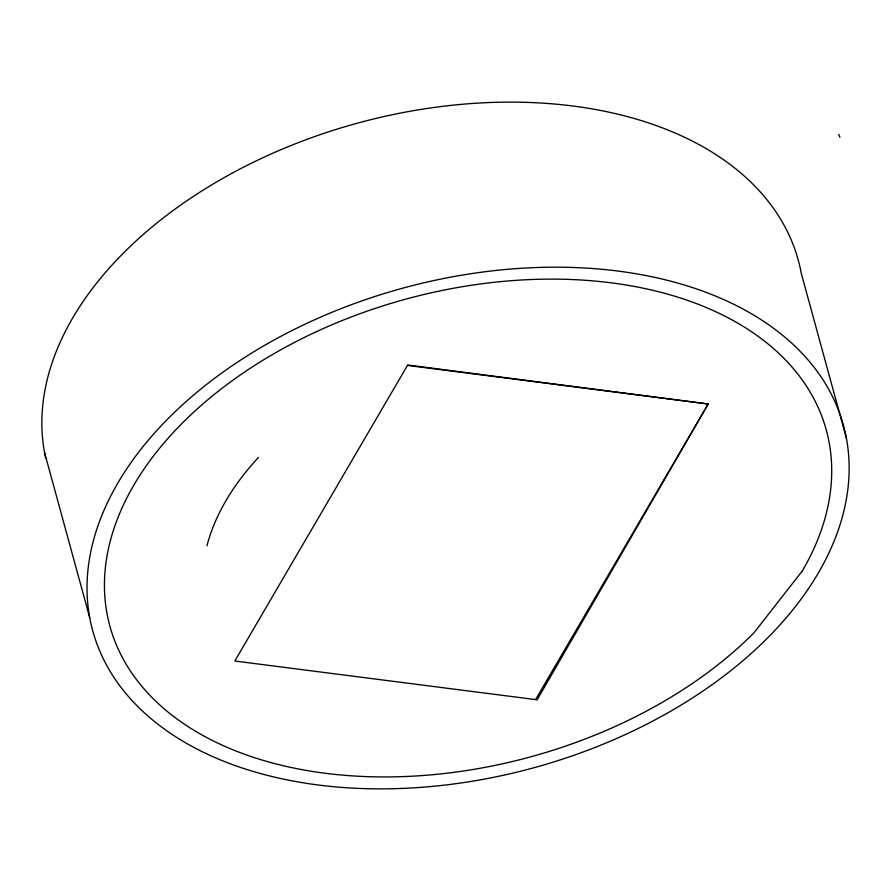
<?xml version="1.0" encoding="UTF-8"?>
<svg xmlns="http://www.w3.org/2000/svg" width="891" height="891" viewBox="0 0 891 891"><rect width="100%" height="100%" fill="white"/><g stroke="black" fill="none" stroke-linecap="round" stroke-linejoin="round"><path stroke-width="1.34" d="M536.894 700.226L708.189 403.991L407.71 364.987L234.823 661.022L535.569 699.591L708.189 403.991L407.432 365.421M839.935 137.292L838.754 134.418M846.45 438.45A389.167 248.589 -15.3 0 0 239.746 360.655A389.167 248.589 -15.3 0 0 318.031 784.971A389.167 248.589 -15.3 0 0 846.45 438.45L801.299 273.403A389.167 248.589 -15.3 0 0 373.552 118.993A389.167 248.589 -15.3 0 0 45.641 457.941M44.55 452.55L89.701 617.597M206.979 545.804A291.557 180.884 -17.9 0 1 258.468 457.428M802.346 570.886L753.897 632.888A371.38 237.218 -15.3 0 1 143.529 688.309A371.38 237.218 -15.3 0 1 456.582 287.693A371.38 237.218 -15.3 0 1 802.346 570.886"/></g></svg>
